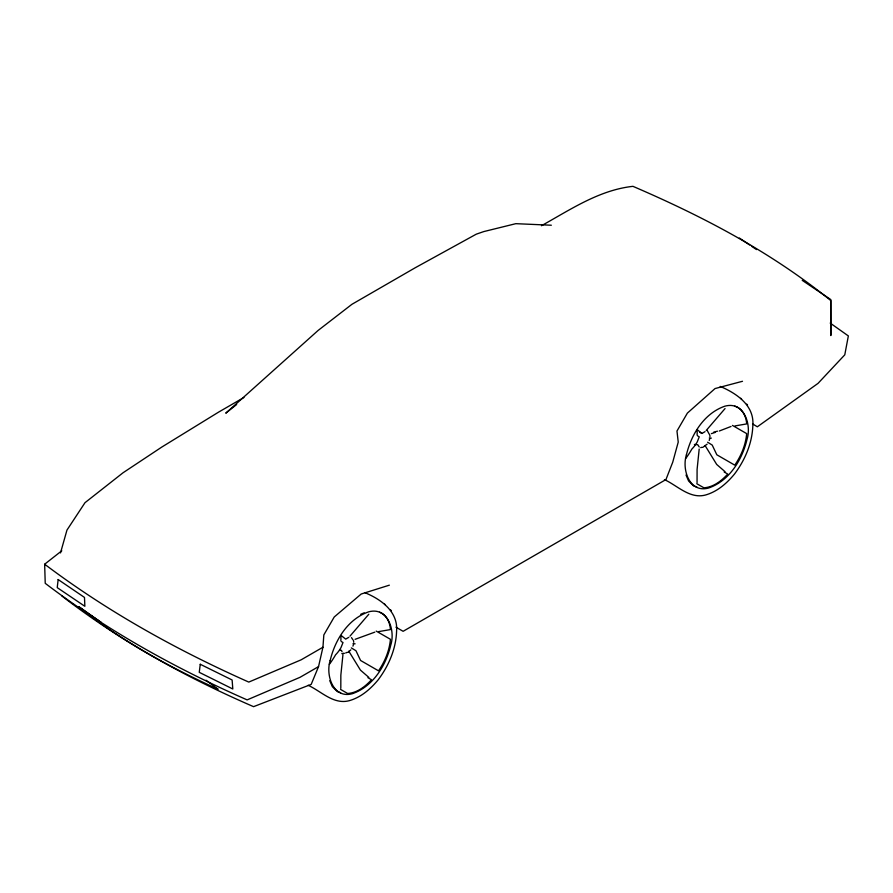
<?xml version="1.0" encoding="UTF-8"?>
<svg xmlns="http://www.w3.org/2000/svg" width="893" height="893" viewBox="0 0 893 893"><rect width="100%" height="100%" fill="white"/><g stroke="black" fill="none" stroke-linecap="round" stroke-linejoin="round"><path stroke-width="1.34" d="M340.813 688.324L340.847 675.164L342.934 654.736M697.053 482.644L697.087 469.495L699.186 449.056M61.829 595.955C120.577 641.263 185.61 677.218 253.579 706.664L311.188 684.384L318.533 666.625L322.942 647.235L323.835 634.912L334.239 616.985L361.196 594.012L389.359 585.172M60.512 552.912L66.953 530.107L84.991 502.692L123.044 472.765L161.823 447.047L218.64 412.097L243.934 397.485M352.958 646.152L353.528 644.188M709.209 440.472L709.779 438.508M368.809 614.228L349.956 636.162M725.06 408.548L706.207 430.482M350.871 649.847L348.024 652.403M707.122 444.167L702.802 447.337M236.656 404.507L225.773 413.18L318.131 330.432L351.92 304.312L415.189 267.777L476.259 234.178L483.76 231.588L515.83 223.674L551.338 225.226M318.533 666.625L300.015 677.318L247.138 699.889C175.731 668.5 107.361 630.648 45.23 583.319L44.65 564.22L61.784 550.791M699.799 432.212L701.931 433.44L705.046 431.643M541.437 225.728C570.426 209.621 599.214 190.019 632.947 186.336C703.115 216.508 771.228 252.161 830.736 300.539L830.825 335.567L830.825 299.59L802.238 280.357M322.942 647.235L301.131 659.827L248.79 682.085C176.769 650.026 107.707 611.727 44.65 564.22M360.727 614.272L364.21 612.81M348.795 637.323L345.691 639.12L341.115 635.459M345.691 652.973L347.243 652.314M731.043 426.463L719.311 431.006M374.803 632.144L355.101 639.332M711.341 433.652L715.338 432.368M700.681 447.639L701.931 447.293M742.496 381.289L715.025 388.567L687.376 413.113L676.972 431.029L678.234 442.102L672.753 462.127L665.955 479.563L403.123 631.306L395.956 627.187M713.686 432.156L717.481 431.185M735.017 425.916L746.682 423.918C746.269 416.607 742.329 408.146 734.76 406.148M378.766 631.597L390.431 629.587C390.029 622.644 386.502 614.663 379.603 612.196M339.664 650.383L341.439 650.35L342.041 651.734M341.829 653.609L343.146 653.654M343.225 653.274L344.43 653.319M709.288 437.972L711.341 438.139M353.036 643.652L355.101 643.82M694.386 444.457L697.69 444.669L699.241 446.991M696.864 487.02L693.615 485.926L688.626 481.037L686.014 475.009M340.624 692.7L337.364 691.595L332.375 686.717L329.763 680.689M720.205 386.423C736.513 393.311 754.429 405.4 752.844 425.336C752.286 443.14 745.019 460.085 734.392 474.183C726.668 483.47 717.191 491.753 705.336 495.057C689.764 499.142 677.374 485.546 664.414 479.608M732.461 425.414L746.682 433.618C745.677 444.915 741.168 455.843 734.76 465.141L716.822 454.783L712.223 445.082L707.591 442.225M697.366 429.779L701.931 433.44M724.178 472.006L727.728 474.06C721.566 480.858 713.351 487.21 703.907 487.812L696.797 483.716M365.17 592.796C381.233 599.393 398.111 611.683 396.604 631.005C396.034 648.82 388.768 665.765 378.141 679.863C370.416 689.15 360.939 697.422 349.085 700.737C333.524 704.811 321.123 691.227 308.163 685.288M376.21 631.094L390.431 639.299C389.426 650.595 384.916 661.523 378.52 670.822L360.571 660.463L355.983 650.763L351.34 647.905M367.927 677.687L371.477 679.74C365.315 686.538 357.111 692.89 347.656 693.493L340.546 689.385M697.656 435.907L699.241 436.844L697.299 441.756A151.721 61.014 11.9 0 1 691.829 449.101A158.072 100.652 -5.7 0 1 685.59 458.689M341.405 641.587L343.001 642.525L341.059 647.436A151.721 61.014 11.9 0 1 335.589 654.781A158.072 100.652 -5.7 0 1 329.35 664.37M752.598 423.918L757.342 426.798L818.055 383.354L844.778 354.834L848.35 335.935L830.211 323.087M739.359 238.04L749.651 244.961M751.939 246.501L756.505 249.582M79.042 606.916L100.864 622.242L79.042 606.916C121.169 640.839 169.045 666.915 218.138 689.296L206.026 680.232M725.06 471.694L716.699 464.449L705.046 445.495M368.809 677.374L360.448 670.13L348.795 651.176M351.485 637.624L353.036 639.946M740.71 398.256L741.592 399.115M746.704 404.127L747.553 404.964M384.459 603.936L385.341 604.795M390.453 609.807L391.301 610.633M709.288 434.266L707.189 430.404M709.779 434.991L709.968 436.632M353.528 640.672L353.717 642.313M697.053 429.924A165.428 50.053 43 0 1 697.087 435.204M340.813 635.604A165.428 50.053 43 0 1 340.847 640.884M330.142 660.586C325.454 675.32 333.256 699.007 352.344 693.705C373.129 686.494 385.932 665.508 390.799 644.98C395.487 630.246 387.685 606.559 368.597 611.861C347.812 619.072 335.009 640.058 330.142 660.586M686.393 454.905C681.705 469.64 689.508 493.327 708.595 488.024C729.38 480.814 742.172 459.839 747.039 439.3C751.727 424.566 743.925 400.879 724.848 406.192C704.064 413.392 691.26 434.378 686.393 454.905M58.157 579.546L57.23 587.627L84.857 606.291L84.489 597.428L58.157 579.546M200.255 664.269L199.262 672.34L232.805 688.994L232.124 679.986L200.255 664.269"/></g></svg>
